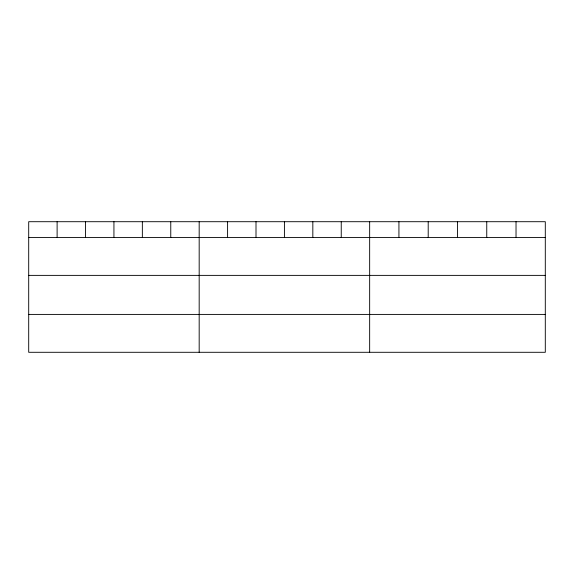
<?xml version="1.0" encoding="UTF-8"?>
<svg xmlns="http://www.w3.org/2000/svg" width="574" height="574" viewBox="0 0 574 574"><rect width="100%" height="100%" fill="white"/><g stroke="black" fill="none" stroke-linecap="round" stroke-linejoin="round"><path stroke-width="0.86" d="M545.3 237.5L545.3 352.293L28.7 352.293L28.7 221.708L545.3 221.708L545.3 237.5L28.7 237.5M28.7 275.377L545.3 275.377M28.7 314.409L545.3 314.409M516.026 221.708L516.026 237.5M486.752 221.708L486.752 237.5M457.478 221.708L457.478 237.5M428.204 221.708L428.204 237.5M398.93 221.708L398.93 237.5M369.656 221.708L369.656 352.293M341.243 221.708L341.243 237.5M312.83 221.708L312.83 237.5M284.417 221.708L284.417 237.5M256.004 221.708L256.004 237.5M227.591 221.708L227.591 237.5M199.178 221.708L199.178 352.293M170.765 221.708L170.765 237.5M142.352 221.708L142.352 237.5M113.939 221.708L113.939 237.5M85.526 221.708L85.526 237.5M57.113 221.708L57.113 237.5"/></g></svg>
